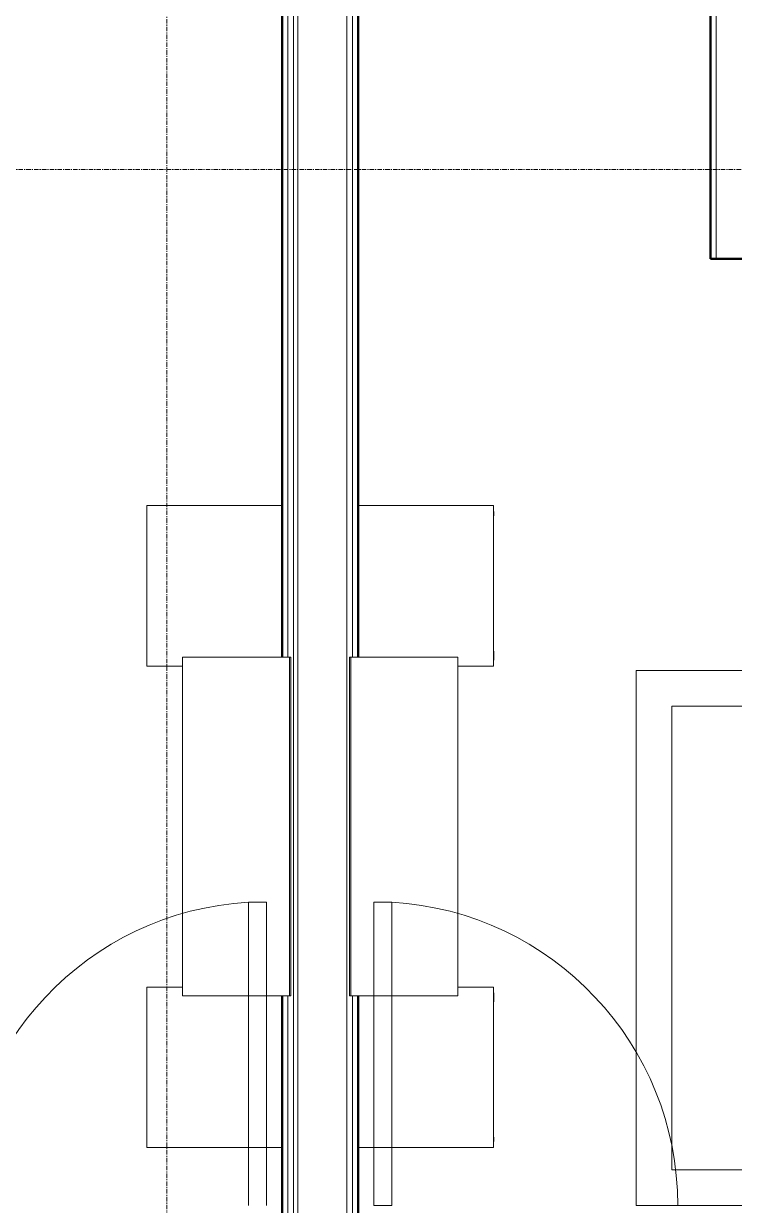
# Model space of a CAD drawing. Header units: inches. Extents: x -4266 to -1814, y 9706 to 12441.
# Drawn here: x -3170.4 to -3090.7, y 10051 to 10183.5 of the extents above; entities that cross this region are included whole.
import ezdxf

# ---------------------------------------------------------------- set-up
doc = ezdxf.new("R2010")
doc.units = ezdxf.units.IN
doc.header["$MEASUREMENT"] = 0
doc.linetypes.add('Grid Line 1_2_', pattern=[0.875, 0.5, -0.125, 0.125, -0.125])
for name, color, linetype, lineweight in [('A-DOOR-1', 7, 'Continuous', 9), ('A-DOOR-2', 50, 'Continuous', 20), ('A-WALL', 113, 'Continuous', 13), ('A-WALL-3', 250, 'Continuous', 50), ('A-WALL-4', 10, 'Continuous', 13), ('I-FURN-1', 7, 'Continuous', 9), ('I-WALL-3', 2, 'Continuous', 50), ('S-GRID-1', 1, 'Grid Line 1_2_', 9)]:
    doc.layers.add(name, color=color, linetype=linetype, lineweight=lineweight)

msp = doc.modelspace()

# ---------------------------------------------------------------- linework, layer by layer
at = {"layer": 'A-DOOR-1'}
for centre, start, end in [((-3143.14952, 10050.9894), 93.365687, 180), ((-3131.09796, 10050.9894), 0, 86.634313)]:
    msp.add_arc(centre, 34.06659, start, end, dxfattribs=at)
at = {"layer": 'A-DOOR-2'}
for p, q in [((-3145.14952, 10050.9894), (-3145.14952, 10084.99723)), ((-3143.14952, 10084.99723), (-3145.14952, 10084.99723)), ((-3143.14952, 10050.9894), (-3143.14952, 10084.99723)), ((-3131.09796, 10084.99723), (-3129.09796, 10084.99723)), ((-3131.09796, 10050.9894), (-3131.09796, 10084.99723)), ((-3129.09796, 10050.9894), (-3129.09796, 10084.99723)), ((-3131.09796, 10050.9894), (-3129.09796, 10050.9894))]:
    msp.add_line(p, q, dxfattribs=at)
at = {"layer": 'A-WALL'}
for p, q in [((-3140.74874, 10112.47913), (-3140.74874, 10356.0394)), ((-3140.12374, 10018.0894), (-3140.12374, 10356.0394)), ((-3139.62374, 10018.0894), (-3139.62374, 10356.0394)), ((-3134.12374, 10018.0894), (-3134.12374, 10356.0394)), ((-3133.49874, 10112.47913), (-3133.49874, 10356.0394)), ((-3140.74874, 10018.0894), (-3140.74874, 10074.47913)), ((-3133.49874, 10018.0894), (-3133.49874, 10074.47913))]:
    msp.add_line(p, q, dxfattribs=at)
at = {"layer": 'A-WALL-3'}
for p, q in [((-3093.36264, 10265.56899), (-3093.36264, 10157.1644)), ((-3093.36264, 10157.1644), (-3088.61264, 10157.1644))]:
    msp.add_line(p, q, dxfattribs=at)
at = {"layer": 'A-WALL-4'}
msp.add_line((-3092.73764, 10264.94399), (-3092.73764, 10157.1644), dxfattribs=at)
at = {"layer": 'I-FURN-1'}
for p, q in [((-3141.37374, 10129.47913), (-3156.54874, 10129.47913)), ((-3156.54874, 10129.47913), (-3156.54874, 10111.47913)), ((-3117.69874, 10129.47913), (-3132.87374, 10129.47913)), ((-3117.69874, 10111.47913), (-3117.69874, 10129.47913)), ((-3156.57979, 10128.81862), (-3156.57979, 10128.32952)), ((-3156.57979, 10128.32952), (-3156.54865, 10128.32952)), ((-3117.69882, 10128.32952), (-3117.66768, 10128.32952)), ((-3117.66768, 10128.32952), (-3117.66768, 10128.81862)), ((-3156.54865, 10113.13651), (-3156.58054, 10113.13651)), ((-3156.58054, 10113.13651), (-3156.58054, 10112.14203)), ((-3140.54874, 10112.47913), (-3152.54874, 10112.47913)), ((-3152.54874, 10112.47913), (-3152.54874, 10074.47913)), ((-3140.54874, 10074.47913), (-3140.54874, 10112.47913)), ((-3140.54874, 10112.47913), (-3140.42374, 10112.47913)), ((-3140.54874, 10074.47913), (-3140.54874, 10112.47913)), ((-3140.42374, 10112.47913), (-3140.42374, 10074.47913)), ((-3133.82374, 10074.47913), (-3133.82374, 10112.47913)), ((-3133.82374, 10112.47913), (-3133.69874, 10112.47913)), ((-3133.69874, 10112.47913), (-3133.69874, 10074.47913)), ((-3133.69874, 10112.47913), (-3133.69874, 10074.47913)), ((-3121.69874, 10112.47913), (-3133.69874, 10112.47913)), ((-3121.69874, 10074.47913), (-3121.69874, 10112.47913)), ((-3117.66693, 10113.13651), (-3117.69882, 10113.13651)), ((-3117.66693, 10112.14203), (-3117.66693, 10113.13651)), ((-3156.58054, 10112.14203), (-3156.54865, 10112.14203)), ((-3156.54874, 10111.47913), (-3152.54874, 10111.47913)), ((-3121.69874, 10111.47913), (-3117.69874, 10111.47913)), ((-3117.69882, 10112.14203), (-3117.66693, 10112.14203)), ((-3101.69874, 10110.9894), (-3101.69874, 10050.9894)), ((-3071.69874, 10110.9894), (-3101.69874, 10110.9894)), ((-3097.69874, 10106.9894), (-3075.69874, 10106.9894)), ((-3097.69874, 10054.9894), (-3097.69874, 10106.9894)), ((-3152.54874, 10075.47913), (-3156.54874, 10075.47913)), ((-3156.54874, 10075.47913), (-3156.54874, 10057.47913)), ((-3117.69874, 10075.47913), (-3121.69874, 10075.47913)), ((-3117.69874, 10057.47913), (-3117.69874, 10075.47913)), ((-3156.58054, 10074.81623), (-3156.58054, 10073.82175)), ((-3156.54865, 10074.81623), (-3156.58054, 10074.81623)), ((-3156.58054, 10073.82175), (-3156.54865, 10073.82175)), ((-3152.54874, 10074.47913), (-3140.54874, 10074.47913)), ((-3140.42374, 10074.47913), (-3140.54874, 10074.47913)), ((-3133.69874, 10074.47913), (-3133.82374, 10074.47913)), ((-3133.69874, 10074.47913), (-3121.69874, 10074.47913)), ((-3117.66693, 10074.81623), (-3117.69882, 10074.81623)), ((-3117.69882, 10073.82175), (-3117.66693, 10073.82175)), ((-3117.66693, 10073.82175), (-3117.66693, 10074.81623)), ((-3156.54865, 10058.62874), (-3156.57979, 10058.62874)), ((-3156.57979, 10058.62874), (-3156.57979, 10058.13963)), ((-3117.66768, 10058.62874), (-3117.69882, 10058.62874)), ((-3117.66768, 10058.13963), (-3117.66768, 10058.62874)), ((-3156.54874, 10057.47913), (-3141.37374, 10057.47913)), ((-3132.87374, 10057.47913), (-3117.69874, 10057.47913)), ((-3075.69874, 10054.9894), (-3097.69874, 10054.9894)), ((-3101.69874, 10050.9894), (-3071.69874, 10050.9894))]:
    msp.add_line(p, q, dxfattribs=at)
at = {"layer": 'I-WALL-3'}
for p, q in [((-3141.37374, 10355.4144), (-3141.37374, 10112.47913)), ((-3132.87374, 10112.47913), (-3132.87374, 10355.4144)), ((-3141.37374, 10074.47913), (-3141.37374, 10018.0894)), ((-3132.87374, 10018.0894), (-3132.87374, 10074.47913))]:
    msp.add_line(p, q, dxfattribs=at)
at = {"layer": 'S-GRID-1'}
for p, q in [((-3154.32374, 9836.17969), (-3154.32374, 12376.79045)), ((-1814.20638, 10167.1894), (-4168.71446, 10167.1894))]:
    msp.add_line(p, q, dxfattribs=at)

doc.saveas('drawing.dxf')
